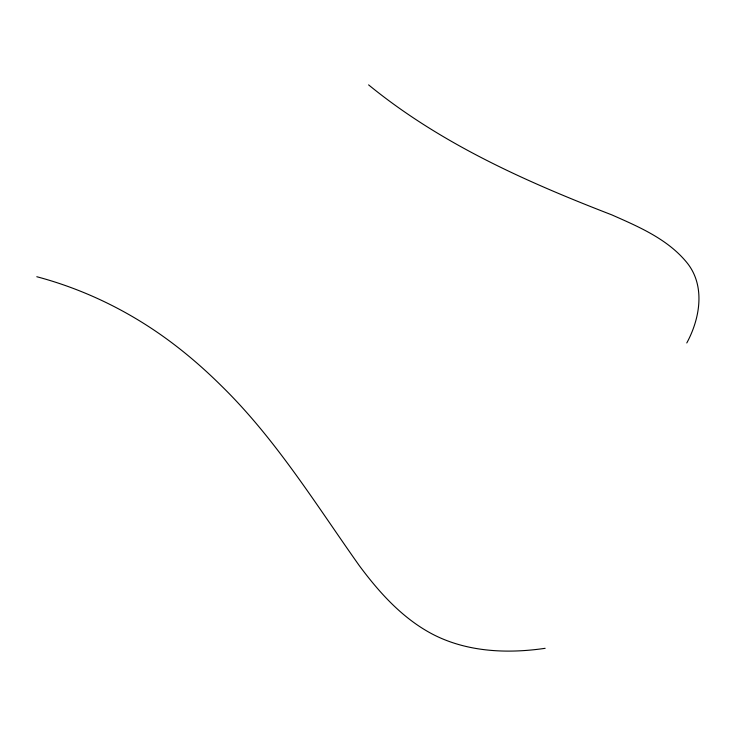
<?xml version="1.0" encoding="UTF-8"?>
<svg xmlns="http://www.w3.org/2000/svg" width="736" height="736" viewBox="0 0 736 736"><rect width="100%" height="100%" fill="white"/><g stroke="black" fill="none" stroke-linecap="round" stroke-linejoin="round"><path stroke-width="1.1" d="M686.789 342.958C700.102 318.458 705.75 285.375 686.587 262.237C667.368 238.933 638.701 226.762 611.745 214.848C525.826 181.636 440.478 143.667 368.598 84.879M545.146 648.315C507.159 653.881 466.624 652.096 432.041 633.917C402.141 618.038 379.104 592.342 359.186 565.487C315.505 503.801 275.531 438.702 221.104 385.554A370.079 213.67 60 0 0 168.958 340.621C129.352 311.374 84.419 289.368 36.8 276.727"/></g></svg>
